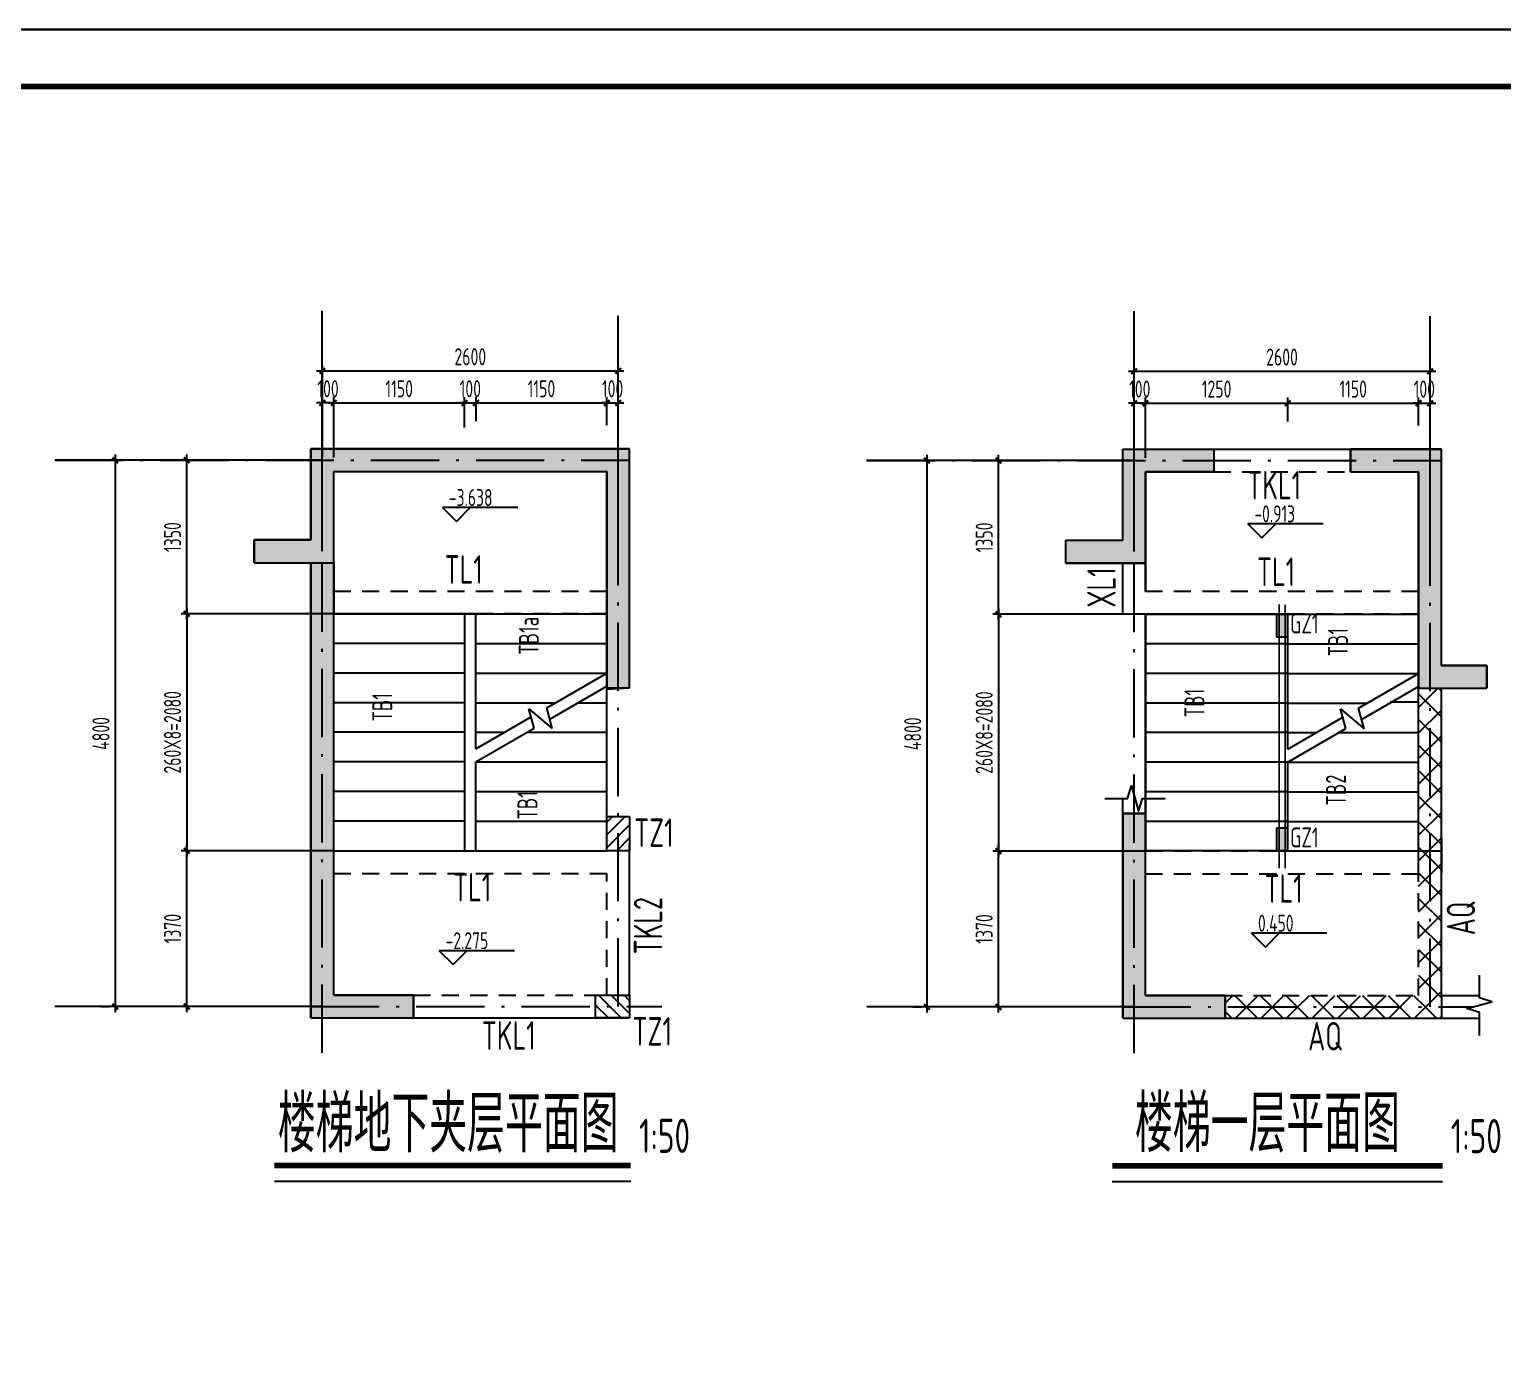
# Model space of a CAD drawing. Extents: x 580289 to 1106878, y -144605 to 78052.
# Drawn here: x 772602 to 798485, y -108203 to -84991 of the extents above; entities that cross this region are included whole.
import ezdxf

# ---------------------------------------------------------------- set-up
doc = ezdxf.new("R2010")
doc.units = 0
doc.header["$LTSCALE"] = 100
for name, pattern in [('2', [18.5, 12, -3, 0.5, -3]), ('3', [5, 3, -2]), ('DASH', [0.35, 0.25, -0.1]), ('DASH_1_100', [5, 3, -2])]:
    doc.linetypes.add(name, pattern=pattern)
doc.layers.get('0').update_dxf_attribs({"linetype": 'CONTINUOUS'})
doc.layers.get('Defpoints').update_dxf_attribs({"linetype": 'CONTINUOUS'})
for name, color, linetype in [('AXIS', 3, 'CONTINUOUS'), ('DIM', 3, 'CONTINUOUS'), ('DIM_ELEV', 3, 'CONTINUOUS'), ('DIM_SYMB', 3, 'CONTINUOUS'), ('gz', 100, 'CONTINUOUS'), ('HATCH', 254, 'CONTINUOUS'), ('louti$0$stair', 2, 'CONTINUOUS'), ('PUB_TEXT', 7, 'CONTINUOUS'), ('STAIR', 2, 'CONTINUOUS'), ('TEXT', 2, 'CONTINUOUS'), ('THIN', 7, 'CONTINUOUS'), ('T图框', 7, 'CONTINUOUS'), ('分析', 4, 'CONTINUOUS'), ('图框', 254, 'CONTINUOUS'), ('支座钢筋', 1, 'CONTINUOUS'), ('柱', 2, 'CONTINUOUS'), ('梁', 4, 'CONTINUOUS'), ('梁__虚线', 4, 'DASH_1_100'), ('梁虚线', 134, '3'), ('网格', 253, '2')]:
    doc.layers.add(name, color=color, linetype=linetype)
doc.styles.get("Standard").update_dxf_attribs({"font": 'tssdeng.shx', "width": 0.7, "bigfont": 'tssdchn.shx'})
doc.styles.add('TSSD_Dimension', font='Tssdeng.shx', dxfattribs={"width": 0.7, "bigfont": 'tssdchn.shx'})
doc.dimstyles.new('TSSD_50_100', dxfattribs={"dimtxt": 300, "dimasz": 100, "dimexe": 100, "dimexo": 250, "dimgap": 100, "dimtad": 1, "dimdec": 0, "dimlfac": 0.5, "dimzin": 0, "dimdsep": 46, "dimtxsty": 'TSSD_Dimension', "dimblk": 'ARCHTICK', "dimcen": 0, "dimdle": 100, "dimclrt": 7, "dimadec": 0, "dimazin": 0, "dimtfac": 1, "dimtdec": 0, "dimtix": 1, "dimtmove": 2, "dimatfit": 3, "dimfxl": 1, "dimtolj": 1, "dimtzin": 0, "dimarcsym": 0})

# ---------------------------------------------------------------- blocks, each defined once
blk = doc.blocks.new('_ArchTick')
at = {"color": 0, "linetype": 'ByBlock', "const_width": 0.4}
blk.add_lwpolyline([(-0.5, -0.5), (0.5, 0.5)], dxfattribs=at)
blk = doc.blocks.new('*D1267')
at = {"layer": 'Defpoints', "color": 0}
for p in [(782948, -90991), (777748, -91760), (782948, -91760)]:
    blk.add_point(p, dxfattribs=at)
at = {"layer": 'DIM', "color": 0, "lineweight": -2}
for p, q in [((777648, -90991), (783048, -90991)), ((777748, -91510), (777748, -90891)), ((782948, -91510), (782948, -90891))]:
    blk.add_line(p, q, dxfattribs=at)
at = {"layer": 'DIM', "color": 0, "lineweight": -2, "xscale": 100, "yscale": 100, "zscale": 100, "rotation": 180}
blk.add_blockref('_ArchTick', (777748, -90991), dxfattribs=at)
at = {"layer": 'DIM', "color": 0, "lineweight": -2, "xscale": 100, "yscale": 100, "zscale": 100}
blk.add_blockref('_ArchTick', (782948, -90991), dxfattribs=at)
at = {"layer": 'DIM', "color": 7, "insert": (780348, -90741), "char_height": 300, "attachment_point": 5, "style": 'TSSD_Dimension'}
blk.add_mtext('\\A1;2600', dxfattribs=at)
blk = doc.blocks.new('*D1229')
at = {"layer": 'Defpoints', "color": 0}
for p in [(774108, -92560), (774108, -102160), (774108, -102160)]:
    blk.add_point(p, dxfattribs=at)
at = {"layer": 'DIM', "color": 0, "lineweight": -2}
for p, q in [((773858, -92560), (774008, -92560)), ((774108, -92460), (774108, -102260)), ((773858, -102160), (774008, -102160))]:
    blk.add_line(p, q, dxfattribs=at)
at = {"layer": 'DIM', "color": 0, "lineweight": -2, "xscale": 100, "yscale": 100, "zscale": 100}
for p, rotation in [((774108, -92560), 90), ((774108, -102160), 270)]:
    blk.add_blockref('_ArchTick', p, dxfattribs=dict(at, rotation=rotation))
at = {"layer": 'DIM', "color": 7, "insert": (773858, -97360), "char_height": 300, "attachment_point": 5, "rotation": 90, "style": 'TSSD_Dimension'}
blk.add_mtext('\\A1;4800', dxfattribs=at)
blk = doc.blocks.new('*D1230')
at = {"layer": 'Defpoints', "color": 0}
for p in [(777748, -91554), (777748, -92760), (777948, -92760)]:
    blk.add_point(p, dxfattribs=at)
at = {"layer": 'DIM', "color": 0, "lineweight": -2}
for p, q in [((777748, -91554), (777648, -91554)), ((777748, -92510), (777748, -91454)), ((777948, -91554), (777748, -91554)), ((777948, -92510), (777948, -91454)), ((777948, -91554), (778048, -91554))]:
    blk.add_line(p, q, dxfattribs=at)
at = {"layer": 'DIM', "color": 0, "lineweight": -2, "xscale": 100, "yscale": 100, "zscale": 100}
blk.add_blockref('_ArchTick', (777748, -91554), dxfattribs=at)
at = {"layer": 'DIM', "color": 0, "lineweight": -2, "xscale": 100, "yscale": 100, "zscale": 100, "rotation": 180}
blk.add_blockref('_ArchTick', (777948, -91554), dxfattribs=at)
at = {"layer": 'DIM', "color": 7, "insert": (777848, -91304), "char_height": 300, "attachment_point": 5, "style": 'TSSD_Dimension'}
blk.add_mtext('\\A1;100', dxfattribs=at)
blk = doc.blocks.new('*D1231')
at = {"layer": 'Defpoints', "color": 0}
for p in [(780248, -91554), (780248, -92234), (777948, -92760)]:
    blk.add_point(p, dxfattribs=at)
at = {"layer": 'DIM', "color": 0, "lineweight": -2}
for p, q in [((777848, -91554), (780348, -91554)), ((777948, -92510), (777948, -91454)), ((780248, -91984), (780248, -91454))]:
    blk.add_line(p, q, dxfattribs=at)
at = {"layer": 'DIM', "color": 0, "lineweight": -2, "xscale": 100, "yscale": 100, "zscale": 100, "rotation": 180}
blk.add_blockref('_ArchTick', (777948, -91554), dxfattribs=at)
at = {"layer": 'DIM', "color": 0, "lineweight": -2, "xscale": 100, "yscale": 100, "zscale": 100}
blk.add_blockref('_ArchTick', (780248, -91554), dxfattribs=at)
at = {"layer": 'DIM', "color": 7, "insert": (779098, -91304), "char_height": 300, "attachment_point": 5, "style": 'TSSD_Dimension'}
blk.add_mtext('\\A1;1150', dxfattribs=at)
blk = doc.blocks.new('*D1232')
at = {"layer": 'Defpoints', "color": 0}
for p in [(780448, -91554), (780248, -92110), (780448, -92123)]:
    blk.add_point(p, dxfattribs=at)
at = {"layer": 'DIM', "color": 0, "lineweight": -2}
for p, q in [((780248, -91554), (780148, -91554)), ((780248, -91860), (780248, -91454)), ((780248, -91554), (780448, -91554)), ((780448, -91873), (780448, -91454)), ((780448, -91554), (780548, -91554))]:
    blk.add_line(p, q, dxfattribs=at)
at = {"layer": 'DIM', "color": 0, "lineweight": -2, "xscale": 100, "yscale": 100, "zscale": 100}
blk.add_blockref('_ArchTick', (780248, -91554), dxfattribs=at)
at = {"layer": 'DIM', "color": 0, "lineweight": -2, "xscale": 100, "yscale": 100, "zscale": 100, "rotation": 180}
blk.add_blockref('_ArchTick', (780448, -91554), dxfattribs=at)
at = {"layer": 'DIM', "color": 7, "insert": (780348, -91304), "char_height": 300, "attachment_point": 5, "style": 'TSSD_Dimension'}
blk.add_mtext('\\A1;100', dxfattribs=at)
blk = doc.blocks.new('*D1233')
at = {"layer": 'Defpoints', "color": 0}
for p in [(782748, -91554), (780448, -92123), (782748, -92194)]:
    blk.add_point(p, dxfattribs=at)
at = {"layer": 'DIM', "color": 0, "lineweight": -2}
for p, q in [((780348, -91554), (782848, -91554)), ((780448, -91873), (780448, -91454)), ((782748, -91944), (782748, -91454))]:
    blk.add_line(p, q, dxfattribs=at)
at = {"layer": 'DIM', "color": 0, "lineweight": -2, "xscale": 100, "yscale": 100, "zscale": 100, "rotation": 180}
blk.add_blockref('_ArchTick', (780448, -91554), dxfattribs=at)
at = {"layer": 'DIM', "color": 0, "lineweight": -2, "xscale": 100, "yscale": 100, "zscale": 100}
blk.add_blockref('_ArchTick', (782748, -91554), dxfattribs=at)
at = {"layer": 'DIM', "color": 7, "insert": (781598, -91304), "char_height": 300, "attachment_point": 5, "style": 'TSSD_Dimension'}
blk.add_mtext('\\A1;1150', dxfattribs=at)
blk = doc.blocks.new('*D1234')
at = {"layer": 'Defpoints', "color": 0}
for p in [(782948, -91554), (782748, -92133), (782948, -92166)]:
    blk.add_point(p, dxfattribs=at)
at = {"layer": 'DIM', "color": 0, "lineweight": -2}
for p, q in [((782748, -91554), (782648, -91554)), ((782748, -91883), (782748, -91454)), ((782748, -91554), (782948, -91554)), ((782948, -91916), (782948, -91454)), ((782948, -91554), (783048, -91554))]:
    blk.add_line(p, q, dxfattribs=at)
at = {"layer": 'DIM', "color": 0, "lineweight": -2, "xscale": 100, "yscale": 100, "zscale": 100}
blk.add_blockref('_ArchTick', (782748, -91554), dxfattribs=at)
at = {"layer": 'DIM', "color": 0, "lineweight": -2, "xscale": 100, "yscale": 100, "zscale": 100, "rotation": 180}
blk.add_blockref('_ArchTick', (782948, -91554), dxfattribs=at)
at = {"layer": 'DIM', "color": 7, "insert": (782848, -91304), "char_height": 300, "attachment_point": 5, "style": 'TSSD_Dimension'}
blk.add_mtext('\\A1;100', dxfattribs=at)
blk = doc.blocks.new('*D1235')
at = {"layer": 'Defpoints', "color": 0}
for p in [(775365, -99420), (777748, -99420), (777748, -102160)]:
    blk.add_point(p, dxfattribs=at)
at = {"layer": 'DIM', "color": 0, "lineweight": -2}
for p, q in [((775365, -102260), (775365, -99320)), ((777498, -99420), (775265, -99420)), ((777498, -102160), (775265, -102160))]:
    blk.add_line(p, q, dxfattribs=at)
at = {"layer": 'DIM', "color": 0, "lineweight": -2, "xscale": 100, "yscale": 100, "zscale": 100}
for p, rotation in [((775365, -99420), 90), ((775365, -102160), 270)]:
    blk.add_blockref('_ArchTick', p, dxfattribs=dict(at, rotation=rotation))
at = {"layer": 'DIM', "color": 7, "insert": (775115, -100790), "char_height": 300, "attachment_point": 5, "rotation": 90, "style": 'TSSD_Dimension'}
blk.add_mtext('\\A1;1370', dxfattribs=at)
blk = doc.blocks.new('*D1236')
at = {"layer": 'Defpoints', "color": 0}
for p in [(778204, -95260), (775365, -99420), (778204, -99420)]:
    blk.add_point(p, dxfattribs=at)
at = {"layer": 'DIM', "color": 0, "lineweight": -2}
for p, q in [((775365, -95160), (775365, -99520)), ((777954, -95260), (775265, -95260)), ((777954, -99420), (775265, -99420))]:
    blk.add_line(p, q, dxfattribs=at)
at = {"layer": 'DIM', "color": 0, "lineweight": -2, "xscale": 100, "yscale": 100, "zscale": 100}
for p, rotation in [((775365, -95260), 90), ((775365, -99420), 270)]:
    blk.add_blockref('_ArchTick', p, dxfattribs=dict(at, rotation=rotation))
at = {"layer": 'DIM', "color": 7, "insert": (775115, -97340), "char_height": 300, "attachment_point": 5, "rotation": 90, "style": 'TSSD_Dimension'}
blk.add_mtext('\\A1;260X8=2080', dxfattribs=at)
blk = doc.blocks.new('*D1237')
at = {"layer": 'Defpoints', "color": 0}
for p in [(775365, -92560), (777748, -92560), (777748, -95260)]:
    blk.add_point(p, dxfattribs=at)
at = {"layer": 'DIM', "color": 0, "lineweight": -2}
for p, q in [((777498, -92560), (775265, -92560)), ((775365, -95360), (775365, -92460)), ((777498, -95260), (775265, -95260))]:
    blk.add_line(p, q, dxfattribs=at)
at = {"layer": 'DIM', "color": 0, "lineweight": -2, "xscale": 100, "yscale": 100, "zscale": 100}
for p, rotation in [((775365, -92560), 90), ((775365, -95260), 270)]:
    blk.add_blockref('_ArchTick', p, dxfattribs=dict(at, rotation=rotation))
at = {"layer": 'DIM', "color": 7, "insert": (775115, -93910), "char_height": 300, "attachment_point": 5, "rotation": 90, "style": 'TSSD_Dimension'}
blk.add_mtext('\\A1;1350', dxfattribs=at)
blk = doc.blocks.new('*D1242')
at = {"layer": 'Defpoints', "color": 0}
for p in [(797211, -90997), (792011, -91766), (797211, -91766)]:
    blk.add_point(p, dxfattribs=at)
at = {"layer": 'DIM', "color": 0, "lineweight": -2}
for p, q in [((791911, -90997), (797311, -90997)), ((792011, -91516), (792011, -90897)), ((797211, -91516), (797211, -90897))]:
    blk.add_line(p, q, dxfattribs=at)
at = {"layer": 'DIM', "color": 0, "lineweight": -2, "xscale": 100, "yscale": 100, "zscale": 100, "rotation": 180}
blk.add_blockref('_ArchTick', (792011, -90997), dxfattribs=at)
at = {"layer": 'DIM', "color": 0, "lineweight": -2, "xscale": 100, "yscale": 100, "zscale": 100}
blk.add_blockref('_ArchTick', (797211, -90997), dxfattribs=at)
at = {"layer": 'DIM', "color": 7, "insert": (794611, -90747), "char_height": 300, "attachment_point": 5, "style": 'TSSD_Dimension'}
blk.add_mtext('\\A1;2600', dxfattribs=at)
blk = doc.blocks.new('*D1243')
at = {"layer": 'Defpoints', "color": 0}
for p in [(788372, -92566), (788372, -102166), (788372, -102166)]:
    blk.add_point(p, dxfattribs=at)
at = {"layer": 'DIM', "color": 0, "lineweight": -2}
for p, q in [((788122, -92566), (788272, -92566)), ((788372, -92466), (788372, -102266)), ((788122, -102166), (788272, -102166))]:
    blk.add_line(p, q, dxfattribs=at)
at = {"layer": 'DIM', "color": 0, "lineweight": -2, "xscale": 100, "yscale": 100, "zscale": 100}
for p, rotation in [((788372, -92566), 90), ((788372, -102166), 270)]:
    blk.add_blockref('_ArchTick', p, dxfattribs=dict(at, rotation=rotation))
at = {"layer": 'DIM', "color": 7, "insert": (788122, -97366), "char_height": 300, "attachment_point": 5, "rotation": 90, "style": 'TSSD_Dimension'}
blk.add_mtext('\\A1;4800', dxfattribs=at)
blk = doc.blocks.new('*D1244')
at = {"layer": 'Defpoints', "color": 0}
for p in [(792011, -91559), (792011, -92766), (792211, -92766)]:
    blk.add_point(p, dxfattribs=at)
at = {"layer": 'DIM', "color": 0, "lineweight": -2}
for p, q in [((792011, -91559), (791911, -91559)), ((792011, -92516), (792011, -91459)), ((792211, -91559), (792011, -91559)), ((792211, -92516), (792211, -91459)), ((792211, -91559), (792311, -91559))]:
    blk.add_line(p, q, dxfattribs=at)
at = {"layer": 'DIM', "color": 0, "lineweight": -2, "xscale": 100, "yscale": 100, "zscale": 100}
blk.add_blockref('_ArchTick', (792011, -91559), dxfattribs=at)
at = {"layer": 'DIM', "color": 0, "lineweight": -2, "xscale": 100, "yscale": 100, "zscale": 100, "rotation": 180}
blk.add_blockref('_ArchTick', (792211, -91559), dxfattribs=at)
at = {"layer": 'DIM', "color": 7, "insert": (792111, -91309), "char_height": 300, "attachment_point": 5, "style": 'TSSD_Dimension'}
blk.add_mtext('\\A1;100', dxfattribs=at)
blk = doc.blocks.new('*D1245')
at = {"layer": 'Defpoints', "color": 0}
for p in [(794711, -91559), (794711, -92129), (792211, -92766)]:
    blk.add_point(p, dxfattribs=at)
at = {"layer": 'DIM', "color": 0, "lineweight": -2}
for p, q in [((792111, -91559), (794811, -91559)), ((792211, -92516), (792211, -91459)), ((794711, -91879), (794711, -91459))]:
    blk.add_line(p, q, dxfattribs=at)
at = {"layer": 'DIM', "color": 0, "lineweight": -2, "xscale": 100, "yscale": 100, "zscale": 100, "rotation": 180}
blk.add_blockref('_ArchTick', (792211, -91559), dxfattribs=at)
at = {"layer": 'DIM', "color": 0, "lineweight": -2, "xscale": 100, "yscale": 100, "zscale": 100}
blk.add_blockref('_ArchTick', (794711, -91559), dxfattribs=at)
at = {"layer": 'DIM', "color": 7, "insert": (793461, -91309), "char_height": 300, "attachment_point": 5, "style": 'TSSD_Dimension'}
blk.add_mtext('\\A1;1250', dxfattribs=at)
blk = doc.blocks.new('*D1246')
at = {"layer": 'Defpoints', "color": 0}
for p in [(797011, -91559), (794711, -92129), (797011, -92199)]:
    blk.add_point(p, dxfattribs=at)
at = {"layer": 'DIM', "color": 0, "lineweight": -2}
for p, q in [((794611, -91559), (797111, -91559)), ((794711, -91879), (794711, -91459)), ((797011, -91949), (797011, -91459))]:
    blk.add_line(p, q, dxfattribs=at)
at = {"layer": 'DIM', "color": 0, "lineweight": -2, "xscale": 100, "yscale": 100, "zscale": 100, "rotation": 180}
blk.add_blockref('_ArchTick', (794711, -91559), dxfattribs=at)
at = {"layer": 'DIM', "color": 0, "lineweight": -2, "xscale": 100, "yscale": 100, "zscale": 100}
blk.add_blockref('_ArchTick', (797011, -91559), dxfattribs=at)
at = {"layer": 'DIM', "color": 7, "insert": (795861, -91309), "char_height": 300, "attachment_point": 5, "style": 'TSSD_Dimension'}
blk.add_mtext('\\A1;1150', dxfattribs=at)
blk = doc.blocks.new('*D1247')
at = {"layer": 'Defpoints', "color": 0}
for p in [(797211, -91559), (797011, -92139), (797211, -92172)]:
    blk.add_point(p, dxfattribs=at)
at = {"layer": 'DIM', "color": 0, "lineweight": -2}
for p, q in [((797011, -91559), (796911, -91559)), ((797011, -91889), (797011, -91459)), ((797011, -91559), (797211, -91559)), ((797211, -91922), (797211, -91459)), ((797211, -91559), (797311, -91559))]:
    blk.add_line(p, q, dxfattribs=at)
at = {"layer": 'DIM', "color": 0, "lineweight": -2, "xscale": 100, "yscale": 100, "zscale": 100}
blk.add_blockref('_ArchTick', (797011, -91559), dxfattribs=at)
at = {"layer": 'DIM', "color": 0, "lineweight": -2, "xscale": 100, "yscale": 100, "zscale": 100, "rotation": 180}
blk.add_blockref('_ArchTick', (797211, -91559), dxfattribs=at)
at = {"layer": 'DIM', "color": 7, "insert": (797111, -91309), "char_height": 300, "attachment_point": 5, "style": 'TSSD_Dimension'}
blk.add_mtext('\\A1;100', dxfattribs=at)
blk = doc.blocks.new('A$C72C84CBD')
at = {"layer": '图框', "color": 0}
for points in [[(0, 0), (0, 59400), (84100, 59400), (84100, 0)], [(0, 0), (84100, 0), (84100, 59400), (0, 59400)]]:
    blk.add_lwpolyline(points, close=True, dxfattribs=at)
at = {"layer": '图框', "color": 0, "const_width": 100}
blk.add_lwpolyline([(2500, 1000), (83100, 1000), (83100, 58400), (2500, 58400)], close=True, dxfattribs=at)
blk = doc.blocks.new('图框')
at = {"layer": 'T图框', "color": 4}
blk.add_blockref('A$C72C84CBD', (602717, 102744), dxfattribs=at)
blk = doc.blocks.new('*D1291')
at = {"layer": 'Defpoints', "color": 0}
for p in [(789628, -99426), (792011, -99426), (792011, -102166)]:
    blk.add_point(p, dxfattribs=at)
at = {"layer": 'DIM', "color": 0, "lineweight": -2}
for p, q in [((789628, -102266), (789628, -99326)), ((791761, -99426), (789528, -99426)), ((791761, -102166), (789528, -102166))]:
    blk.add_line(p, q, dxfattribs=at)
at = {"layer": 'DIM', "color": 0, "lineweight": -2, "xscale": 100, "yscale": 100, "zscale": 100}
for p, rotation in [((789628, -99426), 90), ((789628, -102166), 270)]:
    blk.add_blockref('_ArchTick', p, dxfattribs=dict(at, rotation=rotation))
at = {"layer": 'DIM', "color": 7, "insert": (789378, -100796), "char_height": 300, "attachment_point": 5, "rotation": 90, "style": 'TSSD_Dimension'}
blk.add_mtext('\\A1;1370', dxfattribs=at)
blk = doc.blocks.new('*D1292')
at = {"layer": 'Defpoints', "color": 0}
for p in [(792468, -95266), (789628, -99426), (792468, -99426)]:
    blk.add_point(p, dxfattribs=at)
at = {"layer": 'DIM', "color": 0, "lineweight": -2}
for p, q in [((789628, -95166), (789628, -99526)), ((792218, -95266), (789528, -95266)), ((792218, -99426), (789528, -99426))]:
    blk.add_line(p, q, dxfattribs=at)
at = {"layer": 'DIM', "color": 0, "lineweight": -2, "xscale": 100, "yscale": 100, "zscale": 100}
for p, rotation in [((789628, -95266), 90), ((789628, -99426), 270)]:
    blk.add_blockref('_ArchTick', p, dxfattribs=dict(at, rotation=rotation))
at = {"layer": 'DIM', "color": 7, "insert": (789378, -97346), "char_height": 300, "attachment_point": 5, "rotation": 90, "style": 'TSSD_Dimension'}
blk.add_mtext('\\A1;260X8=2080', dxfattribs=at)
blk = doc.blocks.new('*D1293')
at = {"layer": 'Defpoints', "color": 0}
for p in [(789628, -92566), (792011, -92566), (792011, -95266)]:
    blk.add_point(p, dxfattribs=at)
at = {"layer": 'DIM', "color": 0, "lineweight": -2}
for p, q in [((791761, -92566), (789528, -92566)), ((789628, -95366), (789628, -92466)), ((791761, -95266), (789528, -95266))]:
    blk.add_line(p, q, dxfattribs=at)
at = {"layer": 'DIM', "color": 0, "lineweight": -2, "xscale": 100, "yscale": 100, "zscale": 100}
for p, rotation in [((789628, -92566), 90), ((789628, -95266), 270)]:
    blk.add_blockref('_ArchTick', p, dxfattribs=dict(at, rotation=rotation))
at = {"layer": 'DIM', "color": 7, "insert": (789378, -93916), "char_height": 300, "attachment_point": 5, "rotation": 90, "style": 'TSSD_Dimension'}
blk.add_mtext('\\A1;1350', dxfattribs=at)

msp = doc.modelspace()

# ---------------------------------------------------------------- hatches: boundary and pattern name
h = msp.add_hatch()
h.set_pattern_fill('ANSI31', color=256, scale=50, style=0)
h.set_pattern_definition([(45, (804226.63, -84848.84), (-112.2532, 112.2532), [])])
h.paths.add_polyline_path([(782947.7, -98820), (782747.7, -98820), (782747.7, -99420), (782947.7, -99420)])
h.paths.add_polyline_path([(783147.7, -98820), (782947.7, -98820), (782947.7, -99420), (783147.7, -99420)])
h = msp.add_hatch()
h.set_pattern_fill('ANSI31', color=256, scale=50, angle=-90, style=0)
h.set_pattern_definition([(315, (797118.89, -123438.9), (112.2532, 112.2532), [])])
h.paths.add_polyline_path([(783147.7, -102160), (783147.7, -101960), (782547.7, -101960), (782547.7, -102160)])
h.paths.add_polyline_path([(783147.7, -102360), (783147.7, -102160), (782547.7, -102160), (782547.7, -102360)])
at = {"layer": 'DIM'}
h = msp.add_hatch(dxfattribs=at)
h.set_pattern_fill('ANSI37', color=256, scale=100, style=0)
h.set_pattern_definition([(45, (-90793.67, 427.32), (-224.5064, 224.5064), []), (135, (-90793.67, 427.32), (-224.5064, -224.5064), [])])
h.paths.add_polyline_path([(797411.2, -96565.6), (797211.2, -96565.6), (797211.2, -99425.6), (797411.2, -99425.6), (797411.2, -99205.6)])
h.paths.add_polyline_path([(797211.2, -96565.6), (797011.2, -96565.6), (797011.2, -99405.6), (797011.2, -99425.6), (797211.2, -99425.6)])
h.paths.add_polyline_path([(797411.2, -99425.6), (797211.2, -99425.6), (797211.2, -102165.7), (797411.2, -102165.8), (797411.2, -101965.6)])
h.paths.add_polyline_path([(797211.2, -99425.6), (797011.2, -99425.6), (797011.2, -99805.6), (797011.2, -101965.6), (793611.2, -101965.6), (793611.2, -102165.7), (797211.2, -102165.7)])
h.paths.add_polyline_path([(797411.2, -102165.8), (793611.2, -102165.7), (793611.2, -102365.6), (797411.2, -102365.6)])
at = {"layer": 'HATCH'}
h = msp.add_hatch(color=256, dxfattribs=at)
h.paths.add_polyline_path([(783147.7, -92360), (781547.7, -92360), (777547.7, -92360), (777547.7, -93960), (776547.7, -93960), (776547.7, -94360), (777947.7, -94360), (777947.7, -92760), (781547.7, -92760), (782747.7, -92760), (782747.7, -96560), (783147.7, -96560)])
h.paths.add_polyline_path([(777947.7, -94360), (777547.7, -94360), (777547.7, -95240), (777547.7, -102360), (779347.7, -102360), (779347.7, -101960), (777947.7, -101960)])
h = msp.add_hatch(color=256, dxfattribs=at)
h.paths.add_polyline_path([(792211.2, -92765.6), (793411.2, -92765.6), (793411.2, -92365.6), (791811.2, -92365.6), (791811.2, -93965.6), (790811.2, -93965.6), (790811.2, -94365.6), (792211.2, -94365.6)])
h.paths.add_polyline_path([(797411.2, -92365.6), (795811.2, -92365.6), (795811.2, -92765.6), (797011.2, -92765.6), (797011.2, -96565.6), (798211.2, -96565.6), (798211.2, -96165.6), (797411.2, -96165.6)])
h.paths.add_polyline_path([(792211.2, -98765.6), (791811.2, -98765.7), (791811.2, -102365.6), (793611.2, -102365.6), (793611.2, -101965.6), (792211.2, -101965.6)])
h = msp.add_hatch(color=256, dxfattribs=at)
h.paths.add_polyline_path([(794711.2, -95265.6), (794666.1, -95265.6), (794666.1, -95665.6), (794711.2, -95665.6)])
h.paths.add_polyline_path([(794666.1, -95265.6), (794561.1, -95265.6), (794561.1, -95665.6), (794666.1, -95665.6)])
h.paths.add_polyline_path([(794561.1, -95265.6), (794511.2, -95265.6), (794511.2, -95665.6), (794561.1, -95665.6)])
h = msp.add_hatch(color=256, dxfattribs=at)
h.paths.add_polyline_path([(794711.2, -99025.6), (794666.1, -99025.6), (794666.1, -99425.6), (794711.2, -99425.6)])
h.paths.add_polyline_path([(794666.1, -99025.6), (794561.1, -99025.6), (794561.1, -99425.6), (794666.1, -99425.6)])
h.paths.add_polyline_path([(794561.1, -99025.6), (794511.2, -99025.6), (794511.2, -99425.6), (794561.1, -99425.6)])

# ---------------------------------------------------------------- linework, layer by layer
at = {"layer": 'AXIS'}
for p, q in [((777747.7, -94160), (777747.7, -89937.4)), ((782947.7, -94160), (782947.7, -90023.6)), ((792011.2, -94165.6), (792011.2, -89943.1)), ((797211.2, -94165.6), (797211.2, -90029.3)), ((777747.7, -92560), (773048.5, -92560)), ((792011.2, -92565.6), (787312, -92565.6)), ((777747.7, -102160), (773049, -102160)), ((792011.2, -102165.7), (787312.5, -102165.7))]:
    msp.add_line(p, q, dxfattribs=at)
at = {"layer": 'DIM_ELEV'}
for p, q in [((781180.6, -93392.5), (779859.8, -93392.5)), ((780103, -93635.7), (779859.8, -93392.5)), ((780103, -93635.7), (780346.2, -93392.5)), ((795333.5, -93678.7), (794012.7, -93678.7)), ((794255.9, -93921.9), (794012.7, -93678.7)), ((794255.9, -93921.9), (794499.1, -93678.7)), ((795397.2, -100872.2), (794076.4, -100872.2)), ((794319.6, -101115.4), (794076.4, -100872.2)), ((794319.6, -101115.4), (794562.8, -100872.2)), ((781123.3, -101178.3), (779802.5, -101178.3)), ((780045.6, -101421.5), (779802.5, -101178.3)), ((780045.6, -101421.5), (780288.8, -101178.3))]:
    msp.add_line(p, q, dxfattribs=at)
at = {"layer": 'DIM_SYMB'}
for points in [[(779097.7, -99680, 0, 0, 0), (779097.7, -94020, 0, 0, 0), (781597.7, -94020, 0, 0, 0), (781597.7, -96220, 160, 0, 0), (781597.7, -96820, 0, 0, 0)], [(793361.2, -99685.6, 0, 0, 0), (793361.2, -94025.6, 0, 0, 0), (795861.2, -94025.6, 0, 0, 0), (795861.2, -96225.6, 160, 0, 0), (795861.2, -96825.6, 0, 0, 0)], [(781597.7, -99680, 0, 0, 0), (781597.7, -97940, 160, 0, 0), (781597.7, -97340, 0, 0, 0)], [(781597.7, -99680, 0, 0, 0), (781597.7, -97940, 160, 0, 0), (781597.7, -97340, 0, 0, 0)], [(795861.2, -99685.6, 0, 0, 0), (795861.2, -97945.6, 160, 0, 0), (795861.2, -97345.6, 0, 0, 0)]]:
    msp.add_lwpolyline(points, format="xyseb", dxfattribs=at)
at = {"layer": 'gz'}
for p, q in [((782747.7, -99420), (782747.7, -98820)), ((782747.7, -98820), (783147.7, -98820)), ((783147.7, -98820), (783147.7, -99420)), ((783147.7, -99420), (782747.7, -99420)), ((782547.7, -102360), (782547.7, -101960)), ((782547.7, -101960), (783147.7, -101960)), ((783147.7, -101960), (783147.7, -102360)), ((783147.7, -102360), (782547.7, -102360))]:
    msp.add_line(p, q, dxfattribs=at)
at = {"layer": 'gz', "color": 3}
for points in [[(794511.2, -95265.6), (794511.2, -95665.6), (794711.2, -95665.6), (794711.2, -95265.6), (794511.2, -95265.6)], [(794511.2, -99025.6), (794511.2, -99425.6), (794711.2, -99425.6), (794711.2, -99025.6), (794511.2, -99025.6)]]:
    msp.add_lwpolyline(points, dxfattribs=at)
at = {"layer": 'HATCH'}
for p, q in [((777547.7, -95240), (777547.7, -94360)), ((777947.7, -94360), (777947.7, -95240)), ((791811.2, -95265.7), (791811.2, -94665.7)), ((792211.2, -94665.7), (792211.2, -94865.6)), ((792211.2, -95265.7), (791811.2, -95265.7)), ((792211.2, -95265.6), (792211.2, -95265.7)), ((797011.2, -99805.6), (797011.2, -99205.6)), ((797411.2, -99205.6), (797411.2, -99805.6))]:
    msp.add_line(p, q, dxfattribs=at)
for points in [[(777547.7, -92360), (781547.7, -92360)], [(777547.7, -93960), (777547.7, -92360)], [(781547.7, -92360), (783147.7, -92360)], [(783147.7, -96560), (783147.7, -92360)], [(791811.2, -92365.6), (793411.2, -92365.6)], [(791811.2, -93965.6), (791811.2, -92365.6)], [(793411.2, -92365.6), (793411.2, -92765.6)], [(795811.2, -92365.6), (797411.2, -92365.6)], [(795811.2, -92765.6), (795811.2, -92365.6)], [(797411.2, -96165.6), (797411.2, -92365.6)], [(777947.7, -92760), (781547.7, -92760)], [(777947.7, -94360), (777947.7, -92760)], [(781547.7, -92760), (782747.7, -92760)], [(782747.7, -96560), (782747.7, -92760)], [(792211.2, -92765.6), (793411.2, -92765.6)], [(792211.2, -94365.6), (792211.2, -92765.6)], [(795811.2, -92765.6), (797011.2, -92765.6)], [(797011.2, -96565.6), (797011.2, -92765.6)], [(776547.7, -93960), (777547.7, -93960)], [(776547.7, -94360), (776547.7, -93960)], [(790811.2, -93965.6), (791811.2, -93965.6)], [(790811.2, -94365.6), (790811.2, -93965.6)], [(776547.7, -94360), (777947.7, -94360)], [(777547.7, -102360), (777547.7, -94360)], [(777947.7, -101960), (777947.7, -94360)], [(790811.2, -94365.6), (792211.2, -94365.6)], [(797411.2, -96165.6), (798211.2, -96165.6)], [(798211.2, -96165.6), (798211.2, -96565.6)], [(782747.7, -96560), (783147.7, -96560)], [(797011.2, -96565.6), (798211.2, -96565.6)], [(791811.2, -98765.7), (792211.2, -98765.6)], [(791811.2, -102365.6), (791811.2, -98765.7)], [(792211.2, -101965.6), (792211.2, -98765.6)], [(777947.7, -101960), (779347.7, -101960)], [(779347.7, -101960), (779347.7, -102360)], [(792211.2, -101965.6), (793611.2, -101965.6)], [(793611.2, -101965.6), (793611.2, -102365.6)], [(777547.7, -102360), (779347.7, -102360)], [(791811.2, -102365.6), (793611.2, -102365.6)]]:
    msp.add_lwpolyline(points, dxfattribs=at)
at = {"layer": 'PUB_TEXT'}
for p, q in [((776905.3, -105224.9), (783168.3, -105224.9)), ((791624.8, -105230.5), (797431.8, -105230.5))]:
    msp.add_line(p, q, dxfattribs=at)
at = {"layer": 'PUB_TEXT', "const_width": 100}
for points in [[(776907.1, -104951.4), (783168.3, -104951.4)], [(791626.6, -104957), (797431.8, -104957)]]:
    msp.add_lwpolyline(points, dxfattribs=at)
at = {"layer": 'STAIR'}
for p, q in [((782747.7, -95240), (782747.7, -92760)), ((792211.2, -92765.6), (792211.2, -94865.6)), ((797011.2, -95245.6), (797011.2, -92765.6)), ((782747.7, -96280.6), (782747.7, -95240)), ((797011.2, -96286.2), (797011.2, -95245.6)), ((780247.7, -95260), (777947.7, -95260)), ((777947.7, -95260), (782747.7, -95260)), ((780247.7, -95260), (780247.7, -99420)), ((780447.7, -95260), (780247.7, -95260)), ((780247.7, -95260), (780247.7, -99420)), ((780447.7, -97628.5), (780447.7, -95260)), ((780447.7, -95260), (782747.7, -95260)), ((780447.7, -97628.5), (780447.7, -95260)), ((792211.2, -95265.6), (792211.2, -99405.6)), ((794511.2, -95265.6), (792211.2, -95265.6)), ((792211.2, -95265.6), (797011.2, -95265.6)), ((794711.2, -95265.6), (794511.2, -95265.6)), ((794711.2, -97634.1), (794711.2, -95265.6)), ((794711.2, -95265.6), (797011.2, -95265.6)), ((794711.2, -97634.1), (794711.2, -95265.6)), ((780247.7, -95780), (777947.7, -95780)), ((780447.7, -95780), (782747.7, -95780)), ((794711.2, -95785.6), (792211.2, -95785.6)), ((794711.2, -95785.6), (797011.2, -95785.6)), ((780247.7, -96300), (777947.7, -96300)), ((780447.7, -96300), (782747.7, -96300)), ((781692, -96910.1), (782747.7, -96300.6)), ((781745.5, -97110.1), (782747.7, -96531.5)), ((781745.5, -97110.1), (782747.7, -96531.5)), ((794711.2, -96305.6), (792211.2, -96305.6)), ((794711.2, -96305.6), (797011.2, -96305.6)), ((795955.5, -96915.8), (797011.2, -96306.2)), ((796009.1, -97115.8), (797011.2, -96537.2)), ((797011.2, -99405.6), (797011.2, -96517.2)), ((782747.7, -99420), (782747.7, -96580)), ((780247.7, -96820), (777947.7, -96820)), ((780447.7, -96820), (781848, -96820)), ((781468.9, -97269.9), (781376.5, -96925.1)), ((781376.5, -96925.1), (781788.6, -97270.9)), ((781468.9, -97269.9), (781376.5, -96925.1)), ((781376.5, -96925.1), (781788.6, -97270.9)), ((781788.6, -97270.9), (781692, -96910.1)), ((782248, -96820), (782747.7, -96820)), ((794711.2, -96825.6), (792211.2, -96825.6)), ((794711.2, -96825.6), (796111.6, -96825.6)), ((795732.4, -97275.5), (795640.1, -96930.8)), ((795640.1, -96930.8), (796052.1, -97276.6)), ((796052.1, -97276.6), (795955.5, -96915.8)), ((796511.6, -96805.6), (797011.2, -96805.6)), ((780447.7, -97628.5), (781415.3, -97069.9)), ((780447.7, -97859.4), (781468.9, -97269.9)), ((780447.7, -97859.4), (781468.9, -97269.9)), ((781788.6, -97270.9), (781745.5, -97110.1)), ((794711.2, -97634.1), (795678.8, -97075.5)), ((794711.2, -97865.1), (795732.4, -97275.5)), ((780247.7, -97340), (777947.7, -97340)), ((780447.7, -97340), (780947.4, -97340)), ((781347.4, -97340), (782747.7, -97340)), ((781347.4, -97340), (782747.7, -97340)), ((794711.2, -97345.6), (792211.2, -97345.6)), ((794711.2, -97345.6), (795210.9, -97345.6)), ((795610.9, -97345.6), (797011.2, -97345.6)), ((780247.7, -97860), (777947.7, -97860)), ((780447.7, -99420), (780447.7, -97859.4)), ((780447.7, -99420), (780447.7, -97859.4)), ((780447.7, -99420), (780447.7, -97859.4)), ((780447.7, -99420), (780447.7, -97859.4)), ((780447.7, -97860), (782747.7, -97860)), ((780447.7, -97860), (782747.7, -97860)), ((794711.2, -97865.6), (792211.2, -97865.6)), ((794711.2, -99425.6), (794711.2, -97865.1)), ((794711.2, -99425.6), (794711.2, -97865.1)), ((794711.2, -97865.6), (797011.2, -97865.6)), ((780247.7, -98380), (777947.7, -98380)), ((780447.7, -98380), (782747.7, -98380)), ((780447.7, -98380), (782747.7, -98380)), ((794711.2, -98385.6), (792211.2, -98385.6)), ((794711.2, -98385.6), (797011.2, -98385.6)), ((780247.7, -98900), (777947.7, -98900)), ((780447.7, -98900), (782747.7, -98900)), ((780447.7, -98900), (782747.7, -98900)), ((794711.2, -98905.6), (792211.2, -98905.6)), ((794711.2, -98905.6), (797011.2, -98905.6)), ((777954.3, -99420), (782747.7, -99420)), ((794511.2, -99425.6), (792211.2, -99425.6)), ((794511.2, -99425.6), (794711.2, -99425.6)), ((794711.2, -99425.6), (794511.2, -99425.6)), ((794711.2, -99425.6), (797011.2, -99425.6))]:
    msp.add_line(p, q, dxfattribs=at)
at = {"layer": 'THIN'}
for points in [[(791497.7, -98503.6), (791897.7, -98503.6), (791967.7, -98283.6), (792087.7, -98723.6), (792157.7, -98503.6), (792557.7, -98503.6)], [(798078.6, -102665), (798078.6, -102265), (797858.6, -102195), (798298.6, -102075), (798078.6, -102005), (798078.6, -101605)]]:
    msp.add_lwpolyline(points, dxfattribs=at)
at = {"layer": '支座钢筋', "const_width": 30}
for points in [[(794561.1, -99730), (794561.1, -95093.3)], [(794666.1, -99730), (794666.1, -95095.4)]]:
    msp.add_lwpolyline(points, dxfattribs=at)
at = {"layer": '柱'}
for p, q in [((777547.7, -92360), (777547.7, -93960)), ((783147.7, -92360), (777547.7, -92360)), ((777547.7, -92360), (777547.7, -93960)), ((783147.7, -96560), (783147.7, -92360)), ((791811.2, -93965.6), (791811.2, -92365.6)), ((791811.2, -92365.6), (793411.2, -92365.6)), ((793411.2, -92365.6), (793411.2, -92765.6)), ((795811.2, -92365.6), (795811.2, -92765.6)), ((797411.2, -92365.6), (795811.2, -92365.6)), ((797411.2, -96165.6), (797411.2, -92365.6)), ((777947.7, -101960), (777947.7, -92760)), ((777947.7, -92760), (782747.7, -92760)), ((782747.7, -92760), (782747.7, -96580)), ((793411.2, -92765.6), (792211.2, -92765.6)), ((792211.2, -92765.6), (792211.2, -94365.6)), ((795811.2, -92765.6), (797011.2, -92765.6)), ((797011.2, -92765.6), (797011.2, -96565.6)), ((777547.7, -93960), (776547.7, -93960)), ((776547.7, -93960), (776547.7, -94360)), ((790811.2, -94365.6), (790811.2, -93965.6)), ((790811.2, -93965.6), (791811.2, -93965.6)), ((776547.7, -94360), (777547.7, -94360)), ((777547.7, -94360), (777547.7, -102360)), ((792211.2, -94365.6), (790811.2, -94365.6)), ((798211.2, -96165.6), (797411.2, -96165.6)), ((798211.2, -96565.6), (798211.2, -96165.6)), ((782747.7, -96580), (783147.7, -96560)), ((797011.2, -96565.6), (798211.2, -96565.6)), ((792211, -98765.6), (791811.2, -98765.6)), ((791811.2, -98765.7), (791811.2, -102365.6)), ((792211.2, -101965.6), (792211, -98765.6)), ((779347.7, -101960), (777947.7, -101960)), ((779347.7, -102360), (779347.7, -101960)), ((793611.2, -101965.6), (792211.2, -101965.6)), ((793611.2, -102365.6), (793611.2, -101965.6)), ((777547.7, -102360), (779347.7, -102360)), ((791811.2, -102365.6), (793611.2, -102365.6))]:
    msp.add_line(p, q, dxfattribs=at)
at = {"layer": '梁'}
for p, q in [((779147.7, -92360), (781547.7, -92360)), ((793411.2, -92365.6), (795811.2, -92365.6)), ((779147.7, -92760), (781547.7, -92760)), ((777547.7, -94960), (777547.7, -94360)), ((777947.7, -94960), (777947.7, -94360)), ((791811.2, -94965.6), (791811.2, -94365.6)), ((792211.2, -94865.6), (792211.2, -94365.6)), ((777547.7, -98760), (777547.7, -94960)), ((777947.7, -98760), (777947.7, -94960)), ((791811.2, -95265.7), (791811.2, -94985.7)), ((792211.2, -98765.6), (792211.2, -95265.6)), ((797011.2, -99525.6), (797011.2, -96565.6)), ((797411.2, -99325.6), (797411.2, -96565.6)), ((791811.2, -98765.6), (791811.2, -98503.6)), ((783147.7, -101960), (783147.7, -99320)), ((797411.2, -101965.6), (797411.2, -99325.6)), ((797011.2, -99425.6), (797411.2, -99425.6)), ((797411.2, -101965.6), (798078.6, -101965.6)), ((797411.2, -101965.6), (797411.2, -102365.6)), ((779347.7, -102360), (783147.7, -102360)), ((793611.2, -102365.6), (798078.6, -102365.6))]:
    msp.add_line(p, q, dxfattribs=at)
at = {"layer": '梁虚线'}
for p, q in [((793411.2, -92765.6), (795811.2, -92765.6)), ((777947.7, -94860), (782747.7, -94860)), ((797011.2, -94865.6), (792211.2, -94865.6)), ((782747.7, -95260), (777947.7, -95260)), ((777947.7, -95260), (782747.7, -95260)), ((797011.2, -95265.6), (792211.2, -95265.6)), ((777947.7, -99420), (782747.7, -99420)), ((792211.2, -99425.6), (797011.2, -99425.6)), ((797011.2, -101965.6), (797011.2, -99525.6)), ((777947.7, -99820), (782747.7, -99820)), ((782747.7, -101960), (782747.7, -99820)), ((792211.2, -99825.6), (797011.2, -99825.6)), ((779347.7, -101960), (782747.7, -101960)), ((793611.2, -101965.6), (797011.2, -101965.6))]:
    msp.add_line(p, q, dxfattribs=at)
at = {"layer": '网格'}
for p, q in [((777747.7, -102973.9), (777747.7, -89937.4)), ((782947.7, -102160), (782947.7, -90023.6)), ((792011.2, -102979.5), (792011.2, -89943.1)), ((797211.2, -102165.6), (797211.2, -90029.3)), ((773048.5, -92560), (783147.7, -92560)), ((787312, -92565.6), (797411.2, -92565.6)), ((777547.7, -102160), (783710.7, -102160.1)), ((791811.2, -102165.6), (797974.2, -102165.8))]:
    msp.add_line(p, q, dxfattribs=at)

# ---------------------------------------------------------------- block references
at = {"layer": 'T图框'}
msp.add_blockref('图框', (151096.5, -247134.4), dxfattribs=at)

# ---------------------------------------------------------------- texts
at = {"layer": 'gz', "width": 0.7}
for p in [(783227.5, -99354.2), (783197.9, -102844.8)]:
    msp.add_text('TZ1', height=500, dxfattribs=at).set_placement(p)
at = {"layer": 'louti$0$stair', "color": 4, "width": 0.7}
for s, p in [('TB1a', (781551.6, -95977.6)), ('TB1', (795769.8, -96006.8)), ('TB1', (778975.4, -97151.4)), ('TB1', (793246.5, -97076.7)), ('TB2', (795734, -98628.1)), ('TB1', (781526.5, -98873.3))]:
    msp.add_text(s, height=350, rotation=90, dxfattribs=at).set_placement(p)
at = {"layer": 'PUB_TEXT', "width": 0.7}
for s, p in [('-3.638', (779971.7, -93364)), ('-0.913', (794124.6, -93650.2)), ('0.450', (794188.3, -100843.7)), ('-2.275', (779914.4, -101149.9))]:
    msp.add_text(s, height=297.5, dxfattribs=at).set_placement(p)
at = {"layer": 'TEXT', "color": 3, "ltscale": 99, "width": 0.7}
for p in [(794752.6, -95602.8), (794752.6, -99362.8)]:
    msp.add_text('GZ1', height=350, dxfattribs=at).set_placement(p)
at = {"layer": '分析', "linetype": 'DASH', "ltscale": 20, "width": 0.7}
for s, height, p in [('楼梯地下夹层平面图', 1000, (776966.9, -104722.9)), ('楼梯一层平面图', 1000, (792027.1, -104717.2)), ('1:50', 600, (783312.9, -104730.1)), ('1:50', 600, (797576.4, -104735.7))]:
    msp.add_text(s, height=height, rotation=360, dxfattribs=at).set_placement(p)
at = {"layer": '梁__虚线', "ltscale": 2, "width": 0.7}
for s, p in [('TKL1', (794000.7, -93248.6)), ('TL1', (779897.3, -94728.8)), ('TL1', (794171.3, -94769.1)), ('TL1', (780046.5, -100312.3)), ('TL1', (794304.1, -100335.8)), ('TKL1', (780550.7, -102918.1)), ('AQ', (795069.3, -102929.7))]:
    msp.add_text(s, height=500, dxfattribs=at).set_placement(p)
for s, p in [('XL1', (791686.5, -95150.2)), ('TKL2', (783722.2, -101241.9)), ('AQ', (798004.1, -100905.7))]:
    msp.add_text(s, height=500, rotation=90, dxfattribs=at).set_placement(p)

# ---------------------------------------------------------------- dimensions: what is measured, and where the dimension line sits
at = {"layer": 'DIM'}
for base, p1, p2, picture, middle in [((782947.7, -90991.4), (777747.7, -91760.2), (782947.7, -91760.2), '*D1267', (780347.7, -90741.4)), ((797211.2, -90997), (792011.2, -91765.9), (797211.2, -91765.9), '*D1242', (794611.2, -90747)), ((777747.7, -91553.5), (777947.7, -92760), (777747.7, -92760), '*D1230', (777847.7, -91303.5)), ((780247.7, -91553.5), (777947.7, -92760), (780247.7, -92233.8), '*D1231', (779097.7, -91303.5)), ((780447.7, -91553.5), (780247.7, -92110.3), (780447.7, -92123.3), '*D1232', (780347.7, -91303.5)), ((782747.7, -91553.5), (780447.7, -92123.3), (782747.7, -92193.8), '*D1233', (781597.7, -91303.5)), ((782947.7, -91553.5), (782747.7, -92133.3), (782947.7, -92166), '*D1234', (782847.7, -91303.5)), ((792011.2, -91559.2), (792211.2, -92765.6), (792011.2, -92765.6), '*D1244', (792111.2, -91309.2)), ((794711.2, -91559.2), (792211.2, -92765.6), (794711.2, -92129), '*D1245', (793461.2, -91309.2)), ((797011.2, -91559.2), (794711.2, -92129), (797011.2, -92199.5), '*D1246', (795861.2, -91309.2)), ((797211.2, -91559.2), (797011.2, -92139), (797211.2, -92171.6), '*D1247', (797111.2, -91309.2))]:
    dim = msp.add_linear_dim(base=base, p1=p1, p2=p2, dimstyle='TSSD_50_100', dxfattribs=at)
    dim.commit()
    dim.dimension.update_dxf_attribs({"geometry": picture, "text_midpoint": middle})
for base, p1, p2, picture, middle in [((774108.3, -102160), (774108.3, -92560), (774108.3, -102160), '*D1229', (773858.3, -97360)), ((775364.8, -92560), (777747.7, -95260), (777747.7, -92560), '*D1237', (775114.8, -93910)), ((788371.9, -102165.7), (788371.9, -92565.6), (788371.9, -102165.7), '*D1243', (788121.9, -97365.7)), ((789628.3, -92565.6), (792011.2, -95265.7), (792011.2, -92565.6), '*D1293', (789378.3, -93915.7)), ((775364.8, -99420), (777747.7, -102160), (777747.7, -99420), '*D1235', (775114.8, -100790)), ((789628.3, -99425.7), (792011.2, -102165.7), (792011.2, -99425.7), '*D1291', (789378.3, -100795.7))]:
    dim = msp.add_linear_dim(base=base, p1=p1, p2=p2, angle=90, dimstyle='TSSD_50_100', dxfattribs=at)
    dim.commit()
    dim.dimension.update_dxf_attribs({"geometry": picture, "text_midpoint": middle})
for base, p1, p2, picture, middle in [((775364.8, -99420), (778204.3, -95260), (778204.3, -99420), '*D1236', (775114.8, -97340)), ((789628.3, -99425.7), (792467.8, -95265.7), (792467.8, -99425.7), '*D1292', (789378.3, -97345.7))]:
    dim = msp.add_linear_dim(base=base, p1=p1, p2=p2, angle=90, text='260X8=2080', dimstyle='TSSD_50_100', dxfattribs=at)
    dim.commit()
    dim.dimension.update_dxf_attribs({"geometry": picture, "text_midpoint": middle})

doc.saveas('drawing.dxf')
